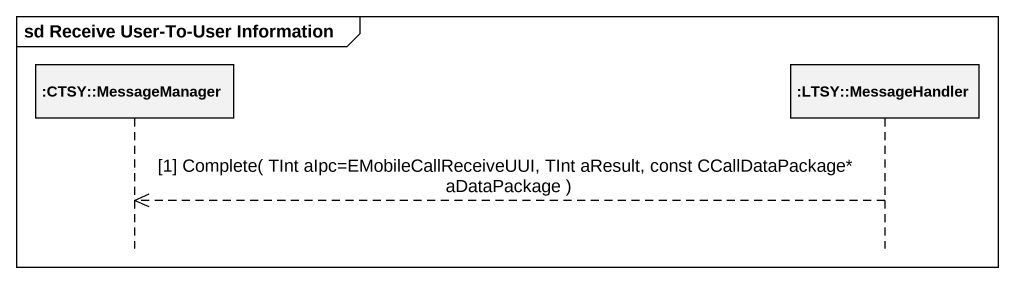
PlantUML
@startuml
mainframe sd Receive User-To-User Information
hide footbox
participant ":CTSY::MessageManager" as CTSY_MessageManager
participant ":LTSY::MessageHandler" as LTSY_MessageHandler

LTSY_MessageHandler -->> CTSY_MessageManager : [1] Complete( TInt aIpc=EMobileCallReceiveUUI, TInt aResult, const CCallDataPackage* aDataPackage )
@enduml
